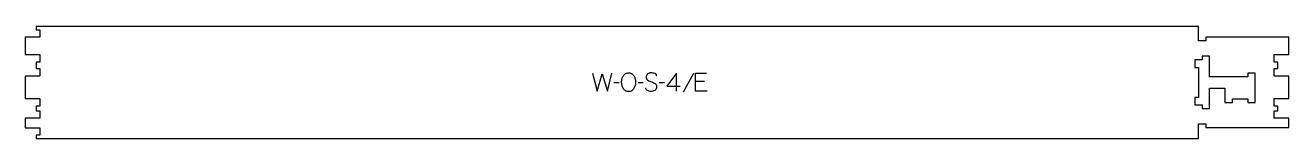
# Model space of a CAD drawing. Extents: x 0 to 2100, y 0 to 186.
import ezdxf

# ---------------------------------------------------------------- set-up
doc = ezdxf.new("R2010")
doc.units = 0
for name, color, linetype in [('1_ANYTOOL_1MMDEEP_LABELS_S', 2, 'CONTINUOUS'), ('3_ANYTOOL_CUTTHROUGH_INSID', 4, 'CONTINUOUS'), ('4_ANYTOOL_CUTTHROUGH_OUTSI', 5, 'CONTINUOUS')]:
    doc.layers.add(name, color=color, linetype=linetype)

msp = doc.modelspace()

# ---------------------------------------------------------------- linework, layer by layer
at = {"layer": '1_ANYTOOL_1MMDEEP_LABELS_S'}
for p, q in [((1110.494755, 107.787117), (1093.309041, 77.015688)), ((986.937612, 92.144259), (978.151898, 92.058545)), ((1026.966184, 92.144259), (1018.180469, 92.058545)), ((1062.023326, 92.144259), (1053.237612, 92.058545)), ((1066.309041, 86.915688), (1088.080469, 86.915688)), ((1128.580469, 94.329974), (1113.923326, 94.329974))]:
    msp.add_line(p, q, dxfattribs=at)
for points in [[(942.580469, 108.258545), (950.294755, 78.258545), (958.737612, 107.358545), (967.223326, 78.258545), (974.723326, 108.258545)], [(1082.294755, 78.258545), (1082.337612, 108.301402), (1066.309041, 86.915688)], [(1132.866184, 78.258545), (1113.923326, 78.258545), (1113.923326, 108.258545), (1131.751898, 108.258545)]]:
    msp.add_lwpolyline(points, dxfattribs=at)
msp.add_lwpolyline([(1003.009041, 108.601402, -0.064784), (1005.682996, 108.253481, -0.088904), (1008.109041, 107.122831, -0.05419), (1010.031605, 105.430701, -0.051179), (1011.559041, 103.372831, -0.041653), (1012.74124, 100.944058, -0.036749), (1013.530469, 98.358545, -0.024892), (1013.988249, 95.739282, -0.030823), (1014.151898, 93.087117, -0.034269), (1013.975378, 90.51462, -0.031918), (1013.460826, 87.987117, -0.031725), (1012.572639, 85.37772, -0.026303), (1011.387612, 82.887117, -0.058719), (1009.863832, 80.725369, -0.077745), (1007.825112, 79.062117, -0.077243), (1005.338124, 78.083279, -0.055252), (1002.666184, 77.787117, -0.054051), (999.912259, 78.085696, -0.077615), (997.346541, 79.083545, -0.078558), (995.271467, 80.770619, -0.060481), (993.730469, 82.972831, -0.02629), (992.543809, 85.51205, -0.031299), (991.657255, 88.169259, -0.031469), (991.142216, 90.756075, -0.033416), (990.966184, 93.387117, -0.032847), (991.144861, 96.104065, -0.035049), (991.689398, 98.771045, -0.03503), (992.605372, 101.348084, -0.032231), (993.859041, 103.779974, -0.062518), (995.480929, 105.847068, -0.074052), (997.592969, 107.396045, -0.072322), (1000.219823, 108.326936, -0.049083)], format="xyb", close=True, dxfattribs=at)
msp.add_lwpolyline([(1049.209041, 103.672831, 0.071867), (1049.015927, 105.009438, 0.100684), (1048.389398, 106.190688, 0.047558), (1047.914844, 106.667138, 0.038563), (1047.364844, 107.055867, 0.037928), (1046.667656, 107.403335, 0.026634), (1045.930469, 107.658545, 0.028461), (1042.907136, 108.344528, 0.041577), (1039.823326, 108.601402, 0.036938), (1038.320966, 108.490263, 0.041531), (1036.855469, 108.146045, 0.041583), (1035.478092, 107.568837, 0.038125), (1034.209041, 106.779974, 0.057611), (1033.138888, 105.78807, 0.065808), (1032.344755, 104.567474, 0.06469), (1031.867259, 103.107919, 0.046778), (1031.723326, 101.572831, 0.052235), (1031.885682, 100.022989, 0.075448), (1032.430469, 98.572831, 0.076671), (1033.346561, 97.399778, 0.061023), (1034.551898, 96.515688, 0.021951), (1037.580752, 94.988342, 0.018213), (1040.723326, 93.708545, -0.02405), (1043.824811, 92.403083, -0.02981), (1046.766184, 90.772831, -0.068439), (1047.907485, 89.8069, -0.079282), (1048.716184, 88.554974, -0.076308), (1049.141183, 86.976292, -0.047772), (1049.166184, 85.329974, -0.046243), (1048.872949, 83.649014, -0.06359), (1048.223326, 82.078188, -0.064671), (1047.250503, 80.793999, -0.057073), (1045.994755, 79.779974, -0.067522), (1043.026447, 78.417063, -0.070793), (1039.801898, 77.915688, -0.064027), (1036.662883, 78.278203, -0.070447), (1033.737612, 79.458545, -0.054374), (1032.579195, 80.308178, -0.074742), (1031.680469, 81.419259, -0.075199), (1031.157462, 82.725638, -0.057737), (1030.994755, 84.129974)], format="xyb", dxfattribs=at)
at = {"layer": '3_ANYTOOL_CUTTHROUGH_INSID'}
msp.add_lwpolyline([(2031.5, 65.588506), (2031.5, 59.588506), (2044, 59.588506), (2044, 108.088506), (2031.5, 108.088506), (2031.5, 102.088506), (1968, 102.088506), (1968, 136.13276), (1955.5, 136.13276), (1955.5, 130.13276), (1949.5, 130.13276), (1949.5, 130.044253), (1943.5, 130.044253), (1943.5, 117.544253), (1949.5, 117.544253), (1949.5, 68.044253), (1943.5, 68.044253), (1943.5, 55.544253), (1950, 55.544253), (1950, 55.63276), (1955.5, 55.63276), (1955.5, 49.63276), (1968, 49.63276), (1968, 83.588506), (1993.5, 83.588506), (1993.5, 59.588506), (2006, 59.588506), (2006, 65.588506)], close=True, dxfattribs=at)
at = {"layer": '4_ANYTOOL_CUTTHROUGH_OUTSI'}
msp.add_lwpolyline([(0, 167.5), (0, 139), (23.75, 139, -0.414214), (24, 138.75), (24, 126.75, -0.414214), (23.75, 126.5), (18, 126.5), (18, 116), (23.75, 116, -0.414214), (24, 115.75), (24, 103.75, -0.414214), (23.75, 103.5), (0, 103.5), (0, 66.089), (23.75, 66.089, -0.414214), (24, 65.839), (24, 53.839, -0.414214), (23.75, 53.589), (18, 53.589), (18, 46), (23.75, 46, -0.414214), (24, 45.75), (24, 33.75, -0.414214), (23.75, 33.5), (0, 33.5), (0, 18), (23.75, 18, -0.414214), (24, 17.75), (24, 5.75, -0.414214), (23.75, 5.5), (18, 5.5), (18, 0), (149.75, 0), (449.75, 0), (1349.75, 0), (1649.75, 0), (1949.5, 0), (1949.5, 23.927013, -0.414214), (1949.75, 24.177013), (1961.75, 24.177013, -0.414214), (1962, 23.927013), (1962, 18.177013), (2099.5, 18.177013), (2099.5, 33.500013), (2075.75, 33.500013, -0.414214), (2075.5, 33.750013), (2075.5, 45.750013, -0.414214), (2075.75, 46.000013), (2081.5, 46.000013), (2081.5, 53.589013), (2075.75, 53.589013, -0.414214), (2075.5, 53.839013), (2075.5, 65.839013, -0.414214), (2075.75, 66.089013), (2099.5, 66.089013), (2099.5, 103.500013), (2075.75, 103.500013, -0.414214), (2075.5, 103.750013), (2075.5, 115.750013, -0.414214), (2075.75, 116.000013), (2081.5, 116.000013), (2081.5, 126.500013), (2075.75, 126.500013, -0.414214), (2075.5, 126.750013), (2075.5, 138.750013, -0.414214), (2075.75, 139.000013), (2099.5, 139.000013), (2099.5, 167.677013), (1962, 167.677013), (1962, 161.927013, -0.414214), (1961.75, 161.677013), (1949.75, 161.677013, -0.414214), (1949.5, 161.927013), (1949.5, 185.5), (1649.75, 185.5), (1049.75, 185.5), (749.75, 185.5), (449.75, 185.5), (149.75, 185.5), (18, 185.5), (18, 180), (23.75, 180, -0.414214), (24, 179.75), (24, 167.75, -0.414214), (23.75, 167.5)], format="xyb", close=True, dxfattribs=at)

doc.saveas('drawing.dxf')
